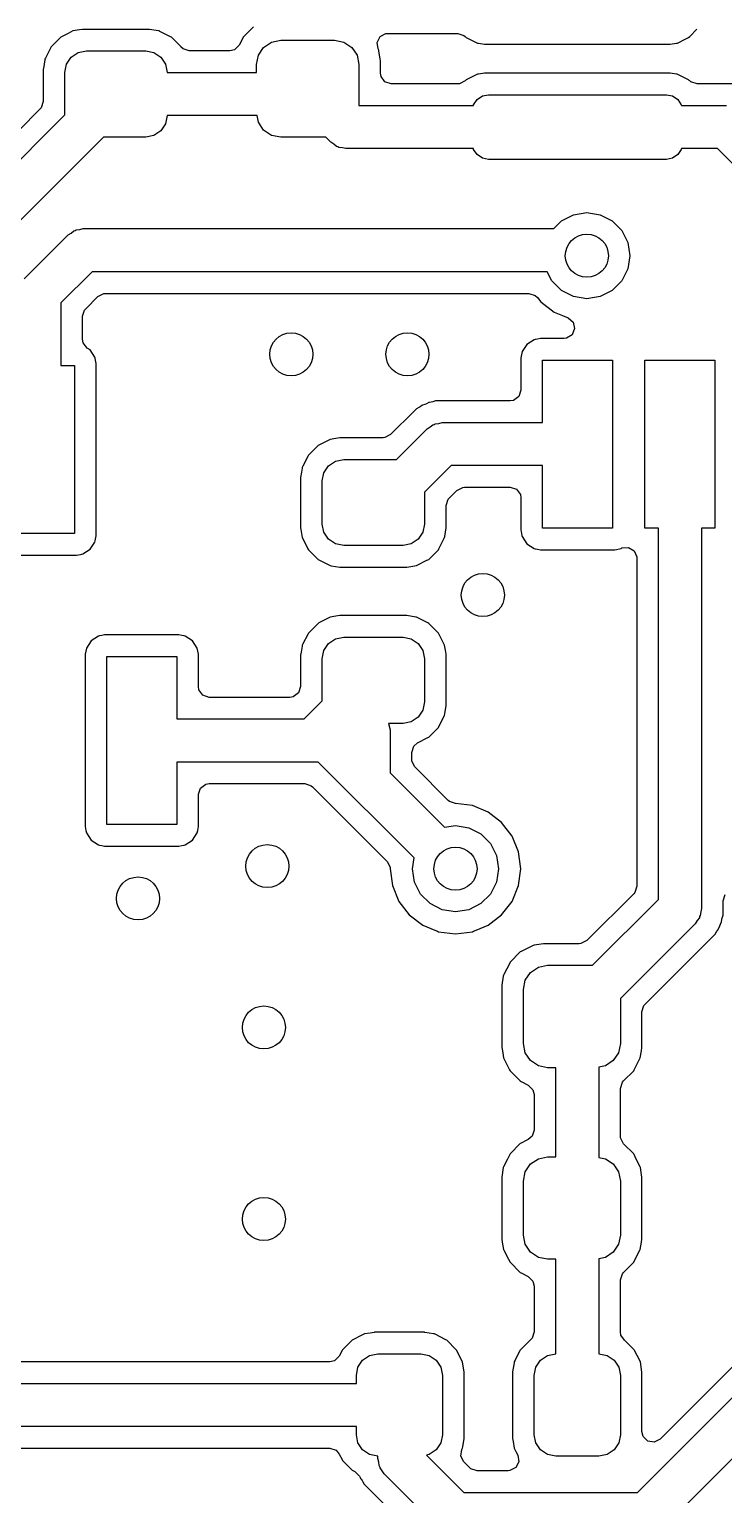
# Model space of a CAD drawing. Extents: x 3.91 to 7.47, y -4.88 to -2.92.
# Drawn here: x 4.723 to 4.977, y -4.436 to -3.901 of the extents above; entities that cross this region are included whole.
import ezdxf

# ---------------------------------------------------------------- set-up
doc = ezdxf.new("R2010")
doc.units = 0
doc.header["$MEASUREMENT"] = 0
doc.layers.add('BLACK', color=7, linetype='CONTINUOUS')

msp = doc.modelspace()

# ---------------------------------------------------------------- linework, layer by layer
at = {"layer": 'BLACK', "linetype": 'CONTINUOUS'}
for p, q in [((4.73712, -3.90233), (4.73474, -3.90355)), ((4.73891, -3.90142), (4.73712, -3.90233)), ((4.74128, -3.90105), (4.73891, -3.90142)), ((4.74246, -3.90086), (4.74128, -3.90105)), ((4.74261, -3.90084), (4.74246, -3.90086)), ((4.74246, -3.90086), (4.74246, -3.90086)), ((4.75468, -3.90084), (4.74261, -3.90084)), ((4.76674, -3.90084), (4.75468, -3.90084)), ((4.76689, -3.90086), (4.76674, -3.90084)), ((4.77013, -3.90137), (4.76689, -3.90086)), ((4.76689, -3.90086), (4.76689, -3.90086)), ((4.77043, -3.90142), (4.77013, -3.90137)), ((4.77013, -3.90137), (4.77013, -3.90137)), ((4.77071, -3.90156), (4.77043, -3.90142)), ((4.77461, -3.90355), (4.77071, -3.90156)), ((4.77071, -3.90156), (4.77071, -3.90156)), ((4.80486, -3.89996), (4.80111, -3.90371)), ((4.85112, -3.90343), (4.85326, -3.90233)), ((4.85326, -3.90233), (4.85387, -3.90228)), ((4.85387, -3.90228), (4.87949, -3.90228)), ((4.87949, -3.90228), (4.88178, -3.90303)), ((4.88178, -3.90303), (4.88224, -3.90342)), ((4.96423, -3.90342), (4.96688, -3.90077)), ((4.73079, -3.90749), (4.72886, -3.9113)), ((4.73093, -3.90722), (4.73079, -3.90749)), ((4.73079, -3.90749), (4.73079, -3.90749)), ((4.73446, -3.90369), (4.73093, -3.90722)), ((4.73474, -3.90355), (4.73446, -3.90369)), ((4.73474, -3.90355), (4.73474, -3.90355)), ((4.74083, -3.90933), (4.74385, -3.90873)), ((4.74385, -3.90873), (4.7655, -3.90873)), ((4.7655, -3.90873), (4.76851, -3.90933)), ((4.77489, -3.90369), (4.77461, -3.90355)), ((4.77461, -3.90355), (4.77461, -3.90355)), ((4.77842, -3.90722), (4.77489, -3.90369)), ((4.77845, -3.90728), (4.77842, -3.90722)), ((4.77914, -3.90797), (4.77845, -3.90728)), ((4.78143, -3.90871), (4.77914, -3.90797)), ((4.79618, -3.90871), (4.78143, -3.90871)), ((4.79795, -3.90828), (4.79618, -3.90871)), ((4.79965, -3.90658), (4.79795, -3.90828)), ((4.80097, -3.90399), (4.79965, -3.90658)), ((4.80111, -3.90371), (4.80097, -3.90399)), ((4.80097, -3.90399), (4.80097, -3.90399)), ((4.80665, -3.91029), (4.80857, -3.90742)), ((4.80857, -3.90742), (4.81144, -3.9055)), ((4.81144, -3.9055), (4.81483, -3.90482)), ((4.81483, -3.90482), (4.83452, -3.90482)), ((4.83452, -3.90482), (4.83791, -3.9055)), ((4.83791, -3.9055), (4.84078, -3.90742)), ((4.84078, -3.90742), (4.8427, -3.91029)), ((4.85002, -3.90557), (4.85112, -3.90343)), ((4.8504, -3.90795), (4.85002, -3.90557)), ((4.85051, -3.90817), (4.8504, -3.90795)), ((4.85065, -3.90844), (4.85051, -3.90817)), ((4.85051, -3.90817), (4.85051, -3.90817)), ((4.8507, -3.90874), (4.85065, -3.90844)), ((4.85114, -3.91155), (4.8507, -3.90874)), ((4.8507, -3.90874), (4.8507, -3.90874)), ((4.88224, -3.90342), (4.88263, -3.90381)), ((4.88263, -3.90381), (4.88676, -3.90583)), ((4.88676, -3.90583), (4.88706, -3.90587)), ((4.88706, -3.90587), (4.88706, -3.90587)), ((4.88706, -3.90587), (4.88931, -3.9062)), ((4.88931, -3.9062), (4.88931, -3.9062)), ((4.88931, -3.9062), (4.88945, -3.90622)), ((4.88945, -3.90622), (4.95702, -3.90622)), ((4.95702, -3.90622), (4.95716, -3.9062)), ((4.95716, -3.9062), (4.95943, -3.90587)), ((4.95716, -3.9062), (4.95716, -3.9062)), ((4.95943, -3.90587), (4.95973, -3.90582)), ((4.95943, -3.90587), (4.95943, -3.90587)), ((4.95973, -3.90582), (4.96024, -3.90557)), ((4.96024, -3.90557), (4.96236, -3.90453)), ((4.96236, -3.90453), (4.96386, -3.9038)), ((4.96386, -3.9038), (4.96423, -3.90342)), ((4.72862, -3.91197), (4.72811, -3.91515)), ((4.72867, -3.91167), (4.72862, -3.91197)), ((4.72862, -3.91197), (4.72862, -3.91197)), ((4.72886, -3.9113), (4.72867, -3.91167)), ((4.73597, -3.9166), (4.73657, -3.91359)), ((4.73657, -3.91359), (4.73828, -3.91104)), ((4.73828, -3.91104), (4.74083, -3.90933)), ((4.76851, -3.90933), (4.77107, -3.91104)), ((4.77107, -3.91104), (4.77278, -3.91359)), ((4.77278, -3.91359), (4.77338, -3.9166)), ((4.80597, -3.91368), (4.80665, -3.91029)), ((4.80597, -3.9166), (4.80597, -3.91368)), ((4.8427, -3.91029), (4.84338, -3.91368)), ((4.84338, -3.91368), (4.84338, -3.92864)), ((4.85127, -3.91236), (4.85114, -3.91155)), ((4.85127, -3.91685), (4.85127, -3.91236)), ((4.72811, -3.91515), (4.72808, -3.91536)), ((4.72808, -3.91536), (4.72808, -3.922)), ((4.73597, -3.93204), (4.73597, -3.9166)), ((4.77338, -3.9166), (4.80597, -3.9166)), ((4.85146, -3.91806), (4.85127, -3.91685)), ((4.85288, -3.92), (4.85146, -3.91806)), ((4.88261, -3.91924), (4.88238, -3.91946)), ((4.88528, -3.91793), (4.88261, -3.91924)), ((4.88646, -3.91734), (4.88528, -3.91793)), ((4.88673, -3.91721), (4.88646, -3.91734)), ((4.88646, -3.91734), (4.88646, -3.91734)), ((4.88703, -3.91717), (4.88673, -3.91721)), ((4.8893, -3.91683), (4.88703, -3.91717)), ((4.88703, -3.91717), (4.88703, -3.91717)), ((4.88945, -3.91681), (4.8893, -3.91683)), ((4.8893, -3.91683), (4.8893, -3.91683)), ((4.95702, -3.91681), (4.88945, -3.91681)), ((4.95716, -3.91683), (4.95702, -3.91681)), ((4.95941, -3.91716), (4.95716, -3.91683)), ((4.95716, -3.91683), (4.95716, -3.91683)), ((4.95971, -3.9172), (4.95941, -3.91716)), ((4.95941, -3.91716), (4.95941, -3.91716)), ((4.96384, -3.91922), (4.95971, -3.9172)), ((4.96407, -3.91945), (4.96384, -3.91922)), ((4.96423, -3.91961), (4.96407, -3.91945)), ((4.72808, -3.922), (4.72808, -3.92716)), ((4.85517, -3.92075), (4.85288, -3.92)), ((4.87948, -3.92075), (4.85517, -3.92075)), ((4.8801, -3.9207), (4.87948, -3.92075)), ((4.88224, -3.91961), (4.8801, -3.9207)), ((4.88238, -3.91946), (4.88224, -3.91961)), ((4.88238, -3.91946), (4.88238, -3.91946)), ((4.88849, -3.92516), (4.89075, -3.92471)), ((4.89075, -3.92471), (4.95571, -3.92471)), ((4.95571, -3.92471), (4.95797, -3.92516)), ((4.96469, -3.92), (4.96423, -3.91961)), ((4.96698, -3.92075), (4.96469, -3.92)), ((4.98017, -3.92075), (4.96698, -3.92075)), ((4.72694, -3.92991), (4.67725, -3.97961)), ((4.72734, -3.92945), (4.72694, -3.92991)), ((4.72808, -3.92716), (4.72734, -3.92945)), ((4.84338, -3.92864), (4.88524, -3.92864)), ((4.88524, -3.92864), (4.8853, -3.92835)), ((4.8853, -3.92835), (4.88658, -3.92644)), ((4.88658, -3.92644), (4.88849, -3.92516)), ((4.95797, -3.92516), (4.95989, -3.92644)), ((4.95989, -3.92644), (4.96117, -3.92835)), ((4.96117, -3.92835), (4.96123, -3.92864)), ((4.96123, -3.92864), (4.97769, -3.92864)), ((4.68371, -3.98431), (4.73597, -3.93204)), ((4.77278, -3.93536), (4.77107, -3.93792)), ((4.77338, -3.93235), (4.77278, -3.93536)), ((4.80616, -3.93235), (4.77338, -3.93235)), ((4.80665, -3.93479), (4.80616, -3.93235)), ((4.80857, -3.93766), (4.80665, -3.93479)), ((4.75006, -3.94023), (4.69715, -3.99314)), ((4.7655, -3.94023), (4.75006, -3.94023)), ((4.76851, -3.93963), (4.7655, -3.94023)), ((4.77107, -3.93792), (4.76851, -3.93963)), ((4.81144, -3.93958), (4.80857, -3.93766)), ((4.81483, -3.94026), (4.81144, -3.93958)), ((4.83126, -3.94026), (4.81483, -3.94026)), ((4.83308, -3.94208), (4.83126, -3.94026)), ((4.8342, -3.94278), (4.83308, -3.94208)), ((4.83522, -3.94361), (4.8342, -3.94278)), ((4.83567, -3.94371), (4.83522, -3.94361)), ((4.83605, -3.94395), (4.83567, -3.94371)), ((4.83736, -3.9441), (4.83605, -3.94395)), ((4.83864, -3.94439), (4.83736, -3.9441)), ((4.88524, -3.94439), (4.83864, -3.94439)), ((4.8853, -3.94468), (4.88524, -3.94439)), ((4.88658, -3.9466), (4.8853, -3.94468)), ((4.96117, -3.94468), (4.95989, -3.9466)), ((4.96123, -3.94439), (4.96117, -3.94468)), ((4.97441, -3.94439), (4.96123, -3.94439)), ((4.9902, -3.96018), (4.97441, -3.94439)), ((4.88849, -3.94788), (4.88658, -3.9466)), ((4.89075, -3.94833), (4.88849, -3.94788)), ((4.95571, -3.94833), (4.89075, -3.94833)), ((4.95797, -3.94788), (4.95571, -3.94833)), ((4.95989, -3.9466), (4.95797, -3.94788)), ((4.91455, -3.97364), (4.91742, -3.97078)), ((4.91742, -3.97078), (4.92181, -3.96854)), ((4.92181, -3.96854), (4.92667, -3.96777)), ((4.92667, -3.96777), (4.93154, -3.96854)), ((4.93154, -3.96854), (4.93593, -3.97078)), ((4.93593, -3.97078), (4.93942, -3.97426)), ((4.72111, -3.99195), (4.73712, -3.97594)), ((4.73712, -3.97594), (4.73823, -3.97524)), ((4.73823, -3.97524), (4.73926, -3.97442)), ((4.73926, -3.97442), (4.7397, -3.97432)), ((4.7397, -3.97432), (4.74009, -3.97408)), ((4.74009, -3.97408), (4.74139, -3.97394)), ((4.74139, -3.97394), (4.74267, -3.97364)), ((4.74267, -3.97364), (4.91455, -3.97364)), ((4.93942, -3.97426), (4.94165, -3.97865)), ((4.94165, -3.97865), (4.94242, -3.98352)), ((4.94242, -3.98352), (4.94165, -3.98838)), ((4.94165, -3.98838), (4.93942, -3.99277)), ((4.74594, -3.98939), (4.73455, -4.00078)), ((4.91221, -3.98939), (4.74594, -3.98939)), ((4.91393, -3.99277), (4.91221, -3.98939)), ((4.91742, -3.99626), (4.91393, -3.99277)), ((4.93942, -3.99277), (4.93593, -3.99626)), ((4.74358, -4.00291), (4.74806, -3.99843)), ((4.74806, -3.99843), (4.75021, -3.99733)), ((4.75021, -3.99733), (4.75082, -3.99728)), ((4.75082, -3.99728), (4.90552, -3.99728)), ((4.90552, -3.99728), (4.90781, -3.99803)), ((4.90781, -3.99803), (4.90861, -3.99881)), ((4.90861, -3.99881), (4.90981, -4.00038)), ((4.92181, -3.99849), (4.91742, -3.99626)), ((4.92667, -3.99926), (4.92181, -3.99849)), ((4.93154, -3.99849), (4.92667, -3.99926)), ((4.93593, -3.99626), (4.93154, -3.99849)), ((4.73455, -4.00078), (4.73455, -4.02366)), ((4.74244, -4.00566), (4.74319, -4.00337)), ((4.74319, -4.00337), (4.74358, -4.00291)), ((4.90981, -4.00038), (4.91475, -4.00417)), ((4.91475, -4.00417), (4.91778, -4.00542)), ((4.74244, -4.01407), (4.74244, -4.00566)), ((4.91778, -4.00542), (4.91982, -4.00627)), ((4.91982, -4.00627), (4.92165, -4.00783)), ((4.92221, -4.01017), (4.92129, -4.0124)), ((4.92165, -4.00783), (4.92221, -4.01017)), ((4.74268, -4.01542), (4.74244, -4.01407)), ((4.74417, -4.01731), (4.74268, -4.01542)), ((4.9074, -4.01422), (4.90479, -4.01597)), ((4.90777, -4.01415), (4.9074, -4.01422)), ((4.90867, -4.01397), (4.90777, -4.01415)), ((4.90777, -4.01415), (4.90777, -4.01415)), ((4.9097, -4.01376), (4.90867, -4.01397)), ((4.91833, -4.01376), (4.9097, -4.01376)), ((4.91924, -4.01366), (4.91833, -4.01376)), ((4.92129, -4.0124), (4.91924, -4.01366)), ((4.74516, -4.01797), (4.74417, -4.01731)), ((4.74691, -4.02058), (4.74516, -4.01797)), ((4.74698, -4.02096), (4.74691, -4.02058)), ((4.747, -4.02107), (4.74698, -4.02096)), ((4.74698, -4.02096), (4.74698, -4.02096)), ((4.74736, -4.02288), (4.747, -4.02107)), ((4.90304, -4.01858), (4.90258, -4.02088)), ((4.90258, -4.02088), (4.90258, -4.0327)), ((4.90479, -4.01597), (4.90304, -4.01858)), ((4.73455, -4.02366), (4.73947, -4.02366)), ((4.73947, -4.02366), (4.73947, -4.08508)), ((4.74736, -4.08585), (4.74736, -4.02288)), ((4.91048, -4.04449), (4.91048, -4.02166)), ((4.91048, -4.02166), (4.93607, -4.02166)), ((4.93607, -4.02166), (4.93607, -4.08308)), ((4.94788, -4.08308), (4.94788, -4.02166)), ((4.94788, -4.02166), (4.97347, -4.02166)), ((4.97347, -4.02166), (4.97347, -4.08308)), ((4.86889, -4.03718), (4.86805, -4.03762)), ((4.86919, -4.03714), (4.86889, -4.03718)), ((4.86983, -4.03704), (4.86919, -4.03714)), ((4.86919, -4.03714), (4.86919, -4.03714)), ((4.87042, -4.03689), (4.86983, -4.03704)), ((4.87133, -4.0366), (4.87042, -4.03689)), ((4.89869, -4.0366), (4.87133, -4.0366)), ((4.89989, -4.03641), (4.89869, -4.0366)), ((4.90184, -4.03499), (4.89989, -4.03641)), ((4.90258, -4.0327), (4.90184, -4.03499)), ((4.86355, -4.04034), (4.85498, -4.04891)), ((4.86444, -4.03945), (4.86355, -4.04034)), ((4.86355, -4.04034), (4.86355, -4.04034)), ((4.86529, -4.03902), (4.86444, -4.03945)), ((4.86581, -4.0387), (4.86529, -4.03902)), ((4.86633, -4.03832), (4.86581, -4.0387)), ((4.86658, -4.03814), (4.86633, -4.03832)), ((4.86748, -4.03785), (4.86658, -4.03814)), ((4.86805, -4.03762), (4.86748, -4.03785)), ((4.85711, -4.05795), (4.86827, -4.04679)), ((4.86827, -4.04679), (4.86938, -4.04609)), ((4.86938, -4.04609), (4.87041, -4.04527)), ((4.87041, -4.04527), (4.87085, -4.04517)), ((4.87085, -4.04517), (4.87123, -4.04493)), ((4.87123, -4.04493), (4.87254, -4.04479)), ((4.87254, -4.04479), (4.87382, -4.04449)), ((4.87382, -4.04449), (4.91048, -4.04449)), ((4.82846, -4.05291), (4.82493, -4.05644)), ((4.82874, -4.05277), (4.82846, -4.05291)), ((4.83074, -4.05175), (4.82874, -4.05277)), ((4.82874, -4.05277), (4.82874, -4.05277)), ((4.83291, -4.05064), (4.83074, -4.05175)), ((4.835, -4.05031), (4.83291, -4.05064)), ((4.83646, -4.05008), (4.835, -4.05031)), ((4.83661, -4.05006), (4.83646, -4.05008)), ((4.83646, -4.05008), (4.83646, -4.05008)), ((4.8381, -4.05006), (4.83661, -4.05006)), ((4.85222, -4.05006), (4.8381, -4.05006)), ((4.85283, -4.05001), (4.85222, -4.05006)), ((4.85498, -4.04891), (4.85283, -4.05001)), ((4.82479, -4.05671), (4.82287, -4.06049)), ((4.82493, -4.05644), (4.82479, -4.05671)), ((4.82479, -4.05671), (4.82479, -4.05671)), ((4.83228, -4.06026), (4.83483, -4.05855)), ((4.83483, -4.05855), (4.83785, -4.05795)), ((4.83785, -4.05795), (4.85711, -4.05795)), ((4.8224, -4.06259), (4.82208, -4.06458)), ((4.82262, -4.06119), (4.8224, -4.06259)), ((4.82267, -4.06089), (4.82262, -4.06119)), ((4.82262, -4.06119), (4.82262, -4.06119)), ((4.82287, -4.06049), (4.82267, -4.06089)), ((4.82997, -4.06582), (4.83057, -4.06281)), ((4.83057, -4.06281), (4.83228, -4.06026)), ((4.87709, -4.06024), (4.86738, -4.06995)), ((4.91048, -4.06024), (4.87709, -4.06024)), ((4.91048, -4.08308), (4.91048, -4.06024)), ((4.82208, -4.06458), (4.82208, -4.08281)), ((4.82997, -4.08157), (4.82997, -4.06582)), ((4.87641, -4.07208), (4.87921, -4.06928)), ((4.87921, -4.06928), (4.88136, -4.06818)), ((4.88136, -4.06818), (4.88197, -4.06813)), ((4.88197, -4.06813), (4.89869, -4.06813)), ((4.89869, -4.06813), (4.90098, -4.06888)), ((4.90098, -4.06888), (4.90239, -4.07083)), ((4.86738, -4.06995), (4.86738, -4.08157)), ((4.87527, -4.07484), (4.87601, -4.07254)), ((4.87601, -4.07254), (4.87641, -4.07208)), ((4.90239, -4.07083), (4.90258, -4.07203)), ((4.90258, -4.07203), (4.90258, -4.08385)), ((4.87527, -4.08281), (4.87527, -4.07484)), ((4.73947, -4.08508), (4.71388, -4.08508)), ((4.82208, -4.08281), (4.8221, -4.08296)), ((4.8221, -4.08296), (4.8221, -4.08296)), ((4.8221, -4.08296), (4.8222, -4.08355)), ((4.8222, -4.08355), (4.82267, -4.08651)), ((4.83057, -4.08459), (4.82997, -4.08157)), ((4.83228, -4.08714), (4.83057, -4.08459)), ((4.86678, -4.08459), (4.86507, -4.08714)), ((4.86738, -4.08157), (4.86678, -4.08459)), ((4.87474, -4.08616), (4.87525, -4.08296)), ((4.87525, -4.08296), (4.87527, -4.08281)), ((4.87525, -4.08296), (4.87525, -4.08296)), ((4.90258, -4.08385), (4.90268, -4.08432)), ((4.90268, -4.08432), (4.90296, -4.08574)), ((4.93607, -4.08308), (4.91048, -4.08308)), ((4.9528, -4.08308), (4.94788, -4.08308)), ((4.9528, -4.21877), (4.9528, -4.08308)), ((4.97347, -4.08308), (4.96855, -4.08308)), ((4.96855, -4.08308), (4.96855, -4.22204)), ((4.74255, -4.09251), (4.74516, -4.09077)), ((4.74516, -4.09077), (4.74691, -4.08816)), ((4.74691, -4.08816), (4.747, -4.08769)), ((4.747, -4.08769), (4.74724, -4.08649)), ((4.74724, -4.08649), (4.74736, -4.08585)), ((4.82267, -4.08651), (4.82337, -4.08789)), ((4.82337, -4.08789), (4.82478, -4.09066)), ((4.82478, -4.09066), (4.82493, -4.09096)), ((4.83483, -4.08885), (4.83228, -4.08714)), ((4.83785, -4.08945), (4.83483, -4.08885)), ((4.8595, -4.08945), (4.83785, -4.08945)), ((4.86251, -4.08885), (4.8595, -4.08945)), ((4.86507, -4.08714), (4.86251, -4.08885)), ((4.87242, -4.09096), (4.87257, -4.09066)), ((4.87257, -4.09066), (4.87455, -4.08678)), ((4.87455, -4.08678), (4.87468, -4.08651)), ((4.87455, -4.08678), (4.87455, -4.08678)), ((4.87468, -4.08651), (4.87474, -4.08616)), ((4.90296, -4.08574), (4.90304, -4.08616)), ((4.90304, -4.08616), (4.90479, -4.08877)), ((4.90479, -4.08877), (4.9074, -4.09051)), ((4.9074, -4.09051), (4.90777, -4.09059)), ((4.90777, -4.09059), (4.90777, -4.09059)), ((4.90777, -4.09059), (4.90867, -4.09076)), ((4.90867, -4.09076), (4.9097, -4.09097)), ((4.93685, -4.09097), (4.93915, -4.09051)), ((4.93915, -4.09051), (4.93947, -4.0903)), ((4.93947, -4.0903), (4.93952, -4.09028)), ((4.93952, -4.09028), (4.94192, -4.09009)), ((4.94192, -4.09009), (4.94397, -4.09135)), ((4.7131, -4.09297), (4.74025, -4.09297)), ((4.74025, -4.09297), (4.74164, -4.09269)), ((4.74164, -4.09269), (4.74217, -4.09259)), ((4.74217, -4.09259), (4.74255, -4.09251)), ((4.74217, -4.09259), (4.74217, -4.09259)), ((4.82493, -4.09096), (4.82846, -4.09449)), ((4.82846, -4.09449), (4.82874, -4.09463)), ((4.82874, -4.09463), (4.82874, -4.09463)), ((4.82874, -4.09463), (4.83195, -4.09626)), ((4.86443, -4.09675), (4.86824, -4.09481)), ((4.86824, -4.09481), (4.86861, -4.09463)), ((4.86861, -4.09463), (4.86889, -4.09449)), ((4.86861, -4.09463), (4.86861, -4.09463)), ((4.86889, -4.09449), (4.87242, -4.09096)), ((4.9097, -4.09097), (4.93685, -4.09097)), ((4.94397, -4.09135), (4.9449, -4.09357)), ((4.9449, -4.09357), (4.94491, -4.09388)), ((4.94491, -4.09388), (4.94491, -4.21388)), ((4.83195, -4.09626), (4.83291, -4.09675)), ((4.83291, -4.09675), (4.83322, -4.0968)), ((4.83322, -4.0968), (4.83322, -4.0968)), ((4.83322, -4.0968), (4.83646, -4.09732)), ((4.83646, -4.09732), (4.83646, -4.09732)), ((4.83646, -4.09732), (4.83661, -4.09734)), ((4.83661, -4.09734), (4.84867, -4.09734)), ((4.84867, -4.09734), (4.86074, -4.09734)), ((4.86074, -4.09734), (4.86089, -4.09732)), ((4.86089, -4.09732), (4.86234, -4.09709)), ((4.86089, -4.09732), (4.86089, -4.09732)), ((4.86234, -4.09709), (4.86443, -4.09675)), ((4.83211, -4.11601), (4.82874, -4.11773)), ((4.83291, -4.1156), (4.83211, -4.11601)), ((4.835, -4.11527), (4.83291, -4.1156)), ((4.83646, -4.11504), (4.835, -4.11527)), ((4.83661, -4.11502), (4.83646, -4.11504)), ((4.83646, -4.11504), (4.83646, -4.11504)), ((4.84868, -4.11502), (4.83661, -4.11502)), ((4.86074, -4.11502), (4.84868, -4.11502)), ((4.86089, -4.11504), (4.86074, -4.11502)), ((4.86413, -4.11555), (4.86089, -4.11504)), ((4.86089, -4.11504), (4.86089, -4.11504)), ((4.86443, -4.1156), (4.86413, -4.11555)), ((4.86413, -4.11555), (4.86413, -4.11555)), ((4.86471, -4.11574), (4.86443, -4.1156)), ((4.86861, -4.11773), (4.86471, -4.11574)), ((4.86471, -4.11574), (4.86471, -4.11574)), ((4.7482, -4.12252), (4.74559, -4.12427)), ((4.74858, -4.12245), (4.7482, -4.12252)), ((4.74948, -4.12227), (4.74858, -4.12245)), ((4.74858, -4.12245), (4.74858, -4.12245)), ((4.7505, -4.12206), (4.74948, -4.12227)), ((4.77765, -4.12206), (4.7505, -4.12206)), ((4.77867, -4.12227), (4.77765, -4.12206)), ((4.77958, -4.12245), (4.77867, -4.12227)), ((4.77995, -4.12252), (4.77958, -4.12245)), ((4.77958, -4.12245), (4.77958, -4.12245)), ((4.78256, -4.12427), (4.77995, -4.12252)), ((4.82479, -4.12167), (4.8228, -4.12558)), ((4.82493, -4.1214), (4.82479, -4.12167)), ((4.82479, -4.12167), (4.82479, -4.12167)), ((4.82846, -4.11787), (4.82493, -4.1214)), ((4.82874, -4.11773), (4.82846, -4.11787)), ((4.82874, -4.11773), (4.82874, -4.11773)), ((4.83483, -4.12351), (4.83785, -4.12291)), ((4.83785, -4.12291), (4.8595, -4.12291)), ((4.8595, -4.12291), (4.86251, -4.12351)), ((4.86889, -4.11787), (4.86861, -4.11773)), ((4.86861, -4.11773), (4.86861, -4.11773)), ((4.87242, -4.1214), (4.86889, -4.11787)), ((4.87256, -4.12167), (4.87242, -4.1214)), ((4.87318, -4.1229), (4.87256, -4.12167)), ((4.87256, -4.12167), (4.87256, -4.12167)), ((4.87468, -4.12585), (4.87318, -4.1229)), ((4.74385, -4.12688), (4.74339, -4.12918)), ((4.74559, -4.12427), (4.74385, -4.12688)), ((4.78431, -4.12688), (4.78256, -4.12427)), ((4.78477, -4.12918), (4.78431, -4.12688)), ((4.82262, -4.12615), (4.82226, -4.12842)), ((4.82267, -4.12585), (4.82262, -4.12615)), ((4.82262, -4.12615), (4.82262, -4.12615)), ((4.8228, -4.12558), (4.82267, -4.12585)), ((4.82997, -4.13078), (4.83057, -4.12777)), ((4.83057, -4.12777), (4.83228, -4.12522)), ((4.83228, -4.12522), (4.83483, -4.12351)), ((4.86251, -4.12351), (4.86507, -4.12522)), ((4.86507, -4.12522), (4.86678, -4.12777)), ((4.86678, -4.12777), (4.86738, -4.13078)), ((4.87497, -4.12768), (4.87468, -4.12585)), ((4.87521, -4.12918), (4.87497, -4.12768)), ((4.74339, -4.12918), (4.74339, -4.19215)), ((4.75128, -4.19138), (4.75128, -4.12996)), ((4.75128, -4.12996), (4.77687, -4.12996)), ((4.77687, -4.12996), (4.77687, -4.15279)), ((4.78477, -4.141), (4.78477, -4.12918)), ((4.82226, -4.12842), (4.82208, -4.12954)), ((4.82208, -4.12954), (4.82208, -4.13624)), ((4.82997, -4.14622), (4.82997, -4.13078)), ((4.86738, -4.13078), (4.86738, -4.14653)), ((4.87527, -4.12954), (4.87521, -4.12918)), ((4.87527, -4.14777), (4.87527, -4.12954)), ((4.82208, -4.13624), (4.82208, -4.141)), ((4.78496, -4.14221), (4.78477, -4.141)), ((4.78637, -4.14415), (4.78496, -4.14221)), ((4.78866, -4.1449), (4.78637, -4.14415)), ((4.82134, -4.14329), (4.81939, -4.14471)), ((4.82208, -4.141), (4.82134, -4.14329)), ((4.81818, -4.1449), (4.78866, -4.1449)), ((4.81939, -4.14471), (4.81818, -4.1449)), ((4.82341, -4.15279), (4.82997, -4.14622)), ((4.86678, -4.14955), (4.86507, -4.1521)), ((4.86738, -4.14653), (4.86678, -4.14955)), ((4.87477, -4.15092), (4.87525, -4.14792)), ((4.87525, -4.14792), (4.87527, -4.14777)), ((4.87525, -4.14792), (4.87525, -4.14792)), ((4.77687, -4.15279), (4.82341, -4.15279)), ((4.8595, -4.15441), (4.85423, -4.15441)), ((4.85423, -4.15441), (4.85478, -4.15681)), ((4.86251, -4.15381), (4.8595, -4.15441)), ((4.86507, -4.1521), (4.86251, -4.15381)), ((4.87258, -4.15561), (4.87455, -4.15174)), ((4.87455, -4.15174), (4.87468, -4.15147)), ((4.87455, -4.15174), (4.87455, -4.15174)), ((4.87468, -4.15147), (4.87477, -4.15092)), ((4.85478, -4.15681), (4.85478, -4.17248)), ((4.8648, -4.16153), (4.86861, -4.15959)), ((4.86861, -4.15959), (4.86889, -4.15945)), ((4.86861, -4.15959), (4.86861, -4.15959)), ((4.86889, -4.15945), (4.87242, -4.15592)), ((4.87242, -4.15592), (4.87258, -4.15561)), ((4.86267, -4.165), (4.86341, -4.16271)), ((4.86267, -4.1676), (4.86267, -4.165)), ((4.86341, -4.16271), (4.8648, -4.16153)), ((4.77687, -4.16854), (4.77687, -4.19138)), ((4.82856, -4.16854), (4.77687, -4.16854)), ((4.86356, -4.20353), (4.82856, -4.16854)), ((4.86272, -4.16821), (4.86267, -4.1676)), ((4.86381, -4.17035), (4.86272, -4.16821)), ((4.87602, -4.18256), (4.86381, -4.17035)), ((4.78746, -4.17662), (4.78866, -4.17643)), ((4.78866, -4.17643), (4.82368, -4.17643)), ((4.82368, -4.17643), (4.82597, -4.17718)), ((4.85478, -4.17248), (4.87469, -4.1924)), ((4.78477, -4.18033), (4.78551, -4.17804)), ((4.78477, -4.19215), (4.78477, -4.18033)), ((4.78551, -4.17804), (4.78746, -4.17662)), ((4.82597, -4.17718), (4.82643, -4.17758)), ((4.82643, -4.17758), (4.85372, -4.20486)), ((4.87648, -4.18296), (4.87602, -4.18256)), ((4.87867, -4.18367), (4.87648, -4.18296)), ((4.88485, -4.18448), (4.87867, -4.18367)), ((4.87867, -4.18367), (4.87867, -4.18367)), ((4.8906, -4.18687), (4.88485, -4.18448)), ((4.89554, -4.19066), (4.8906, -4.18687)), ((4.74339, -4.19215), (4.74351, -4.19277)), ((4.77687, -4.19138), (4.75128, -4.19138)), ((4.78464, -4.19277), (4.78477, -4.19215)), ((4.87469, -4.1924), (4.87867, -4.19177)), ((4.87867, -4.19177), (4.88354, -4.19254)), ((4.89933, -4.19559), (4.89554, -4.19066)), ((4.74351, -4.19277), (4.74367, -4.19355)), ((4.74367, -4.19355), (4.74385, -4.19446)), ((4.74385, -4.19446), (4.74559, -4.19707)), ((4.74559, -4.19707), (4.7482, -4.19881)), ((4.77995, -4.19881), (4.78256, -4.19707)), ((4.78256, -4.19707), (4.78431, -4.19446)), ((4.78431, -4.19446), (4.78449, -4.19355)), ((4.78449, -4.19355), (4.78464, -4.19277)), ((4.88354, -4.19254), (4.88793, -4.19478)), ((4.88793, -4.19478), (4.89142, -4.19826)), ((4.90171, -4.20135), (4.89933, -4.19559)), ((4.7482, -4.19881), (4.74858, -4.19889)), ((4.74858, -4.19889), (4.74858, -4.19889)), ((4.74858, -4.19889), (4.74947, -4.19906)), ((4.74947, -4.19906), (4.7505, -4.19927)), ((4.7505, -4.19927), (4.77765, -4.19927)), ((4.77765, -4.19927), (4.77868, -4.19906)), ((4.77868, -4.19906), (4.77958, -4.19889)), ((4.77958, -4.19889), (4.77995, -4.19881)), ((4.77958, -4.19889), (4.77958, -4.19889)), ((4.89142, -4.19826), (4.89365, -4.20265)), ((4.89365, -4.20265), (4.89442, -4.20752)), ((4.90252, -4.20752), (4.90171, -4.20135)), ((4.85372, -4.20486), (4.85481, -4.20701)), ((4.85481, -4.20701), (4.85485, -4.2074)), ((4.85485, -4.2074), (4.85483, -4.20752)), ((4.85483, -4.20752), (4.85564, -4.21369)), ((4.86293, -4.20752), (4.86356, -4.20353)), ((4.8637, -4.21238), (4.86293, -4.20752)), ((4.89442, -4.20752), (4.89365, -4.21238)), ((4.90171, -4.21369), (4.90252, -4.20752)), ((4.85564, -4.21369), (4.85802, -4.21944)), ((4.86593, -4.21677), (4.8637, -4.21238)), ((4.89365, -4.21238), (4.89142, -4.21677)), ((4.89933, -4.21944), (4.90171, -4.21369)), ((4.94491, -4.21388), (4.94416, -4.21617)), ((4.86942, -4.22026), (4.86593, -4.21677)), ((4.89142, -4.21677), (4.88793, -4.22026)), ((4.94377, -4.21664), (4.92662, -4.23378)), ((4.92875, -4.24282), (4.9528, -4.21877)), ((4.94416, -4.21617), (4.94377, -4.21664)), ((4.97644, -4.21927), (4.97719, -4.21698)), ((4.97644, -4.22327), (4.97644, -4.21927)), ((4.85802, -4.21944), (4.86181, -4.22438)), ((4.86181, -4.22438), (4.86675, -4.22817)), ((4.87381, -4.22249), (4.86942, -4.22026)), ((4.87867, -4.22326), (4.87381, -4.22249)), ((4.88354, -4.22249), (4.87867, -4.22326)), ((4.88793, -4.22026), (4.88354, -4.22249)), ((4.8906, -4.22817), (4.89554, -4.22438)), ((4.89554, -4.22438), (4.89933, -4.21944)), ((4.96811, -4.22463), (4.96787, -4.22501)), ((4.96825, -4.22332), (4.96811, -4.22463)), ((4.96855, -4.22204), (4.96825, -4.22332)), ((4.97635, -4.22482), (4.97644, -4.22453)), ((4.97644, -4.22453), (4.97644, -4.22327)), ((4.97644, -4.22327), (4.97644, -4.22327)), ((4.86675, -4.22817), (4.87109, -4.22997)), ((4.87109, -4.22997), (4.8721, -4.23038)), ((4.88525, -4.23038), (4.88626, -4.22997)), ((4.88626, -4.22997), (4.8906, -4.22817)), ((4.96624, -4.2276), (4.9389, -4.25494)), ((4.96694, -4.22648), (4.96624, -4.2276)), ((4.96776, -4.22546), (4.96694, -4.22648)), ((4.96787, -4.22501), (4.96776, -4.22546)), ((4.97434, -4.23004), (4.9749, -4.22928)), ((4.9749, -4.22928), (4.97519, -4.22837)), ((4.97519, -4.22837), (4.97543, -4.22781)), ((4.97543, -4.22781), (4.97544, -4.22778)), ((4.97544, -4.22778), (4.97586, -4.22696)), ((4.97586, -4.22696), (4.97601, -4.22602)), ((4.97601, -4.22602), (4.97615, -4.22543)), ((4.97615, -4.22543), (4.97635, -4.22482)), ((4.97635, -4.22482), (4.97635, -4.22482)), ((4.8721, -4.23038), (4.8725, -4.23055)), ((4.8725, -4.23055), (4.87867, -4.23136)), ((4.87867, -4.23136), (4.88485, -4.23055)), ((4.88485, -4.23055), (4.88525, -4.23038)), ((4.91086, -4.23495), (4.90739, -4.2355)), ((4.91101, -4.23492), (4.91086, -4.23495)), ((4.91086, -4.23495), (4.91086, -4.23495)), ((4.92387, -4.23492), (4.91101, -4.23492)), ((4.92448, -4.23487), (4.92387, -4.23492)), ((4.92662, -4.23378), (4.92448, -4.23487)), ((4.94794, -4.25706), (4.9727, -4.2323)), ((4.9727, -4.2323), (4.97359, -4.23141)), ((4.97359, -4.23141), (4.97402, -4.23057)), ((4.97402, -4.23057), (4.97434, -4.23004)), ((4.90236, -4.23795), (4.89861, -4.2417)), ((4.90263, -4.23781), (4.90236, -4.23795)), ((4.90681, -4.23568), (4.90263, -4.23781)), ((4.90263, -4.23781), (4.90263, -4.23781)), ((4.90709, -4.23554), (4.90681, -4.23568)), ((4.90681, -4.23568), (4.90681, -4.23568)), ((4.90739, -4.2355), (4.90709, -4.23554)), ((4.90739, -4.2355), (4.90739, -4.2355)), ((4.89847, -4.24198), (4.89634, -4.24616)), ((4.89861, -4.2417), (4.89847, -4.24198)), ((4.89847, -4.24198), (4.89847, -4.24198)), ((4.90414, -4.24828), (4.90606, -4.24541)), ((4.90606, -4.24541), (4.90894, -4.24349)), ((4.90894, -4.24349), (4.91233, -4.24282)), ((4.91233, -4.24282), (4.92875, -4.24282)), ((4.89563, -4.25002), (4.89558, -4.25036)), ((4.89558, -4.25036), (4.89558, -4.27268)), ((4.89615, -4.24674), (4.89563, -4.25002)), ((4.8962, -4.24643), (4.89615, -4.24674)), ((4.89615, -4.24674), (4.89615, -4.24674)), ((4.89634, -4.24616), (4.8962, -4.24643)), ((4.90347, -4.25167), (4.90414, -4.24828)), ((4.90347, -4.27136), (4.90347, -4.25167)), ((4.9389, -4.25494), (4.9389, -4.27136)), ((4.9468, -4.25982), (4.94754, -4.25753)), ((4.9468, -4.27268), (4.9468, -4.25982)), ((4.94754, -4.25753), (4.94794, -4.25706)), ((4.89558, -4.27268), (4.8956, -4.27283)), ((4.8956, -4.27283), (4.8956, -4.27283)), ((4.8956, -4.27283), (4.8958, -4.27409)), ((4.90414, -4.27475), (4.90347, -4.27136)), ((4.9389, -4.27136), (4.93823, -4.27475)), ((4.94657, -4.27409), (4.94677, -4.27283)), ((4.94677, -4.27283), (4.9468, -4.27268)), ((4.94677, -4.27283), (4.94677, -4.27283)), ((4.8958, -4.27409), (4.8962, -4.2766)), ((4.8962, -4.2766), (4.89634, -4.27687)), ((4.89634, -4.27687), (4.89634, -4.27687)), ((4.89634, -4.27687), (4.89846, -4.28105)), ((4.90606, -4.27762), (4.90414, -4.27475)), ((4.90894, -4.27954), (4.90606, -4.27762)), ((4.93631, -4.27762), (4.93343, -4.27954)), ((4.93823, -4.27475), (4.93631, -4.27762)), ((4.94391, -4.28105), (4.94604, -4.27687)), ((4.94604, -4.27687), (4.94618, -4.2766)), ((4.94604, -4.27687), (4.94604, -4.27687)), ((4.94618, -4.2766), (4.94657, -4.27409)), ((4.89846, -4.28105), (4.89861, -4.28133)), ((4.89861, -4.28133), (4.90236, -4.28508)), ((4.91233, -4.28022), (4.90894, -4.27954)), ((4.91528, -4.28022), (4.91233, -4.28022)), ((4.91528, -4.31282), (4.91528, -4.28022)), ((4.93343, -4.27954), (4.93103, -4.28002)), ((4.93103, -4.28002), (4.93103, -4.31301)), ((4.94006, -4.28503), (4.94377, -4.28133)), ((4.94377, -4.28133), (4.94391, -4.28105)), ((4.90236, -4.28508), (4.90263, -4.28522)), ((4.90263, -4.28522), (4.90263, -4.28522)), ((4.90263, -4.28522), (4.90526, -4.28656)), ((4.90526, -4.28656), (4.90696, -4.28826)), ((4.90696, -4.28826), (4.90739, -4.29003)), ((4.93892, -4.28779), (4.93967, -4.2855)), ((4.93892, -4.30525), (4.93892, -4.28779)), ((4.93967, -4.2855), (4.94006, -4.28503)), ((4.90739, -4.29003), (4.90739, -4.303)), ((4.90739, -4.303), (4.90664, -4.30529)), ((4.90236, -4.30795), (4.89861, -4.3117)), ((4.90263, -4.30781), (4.90236, -4.30795)), ((4.90454, -4.30684), (4.90263, -4.30781)), ((4.90263, -4.30781), (4.90263, -4.30781)), ((4.90526, -4.30647), (4.90454, -4.30684)), ((4.90664, -4.30529), (4.90526, -4.30647)), ((4.93897, -4.30586), (4.93892, -4.30525)), ((4.94006, -4.308), (4.93897, -4.30586)), ((4.94377, -4.3117), (4.94006, -4.308)), ((4.89763, -4.31361), (4.8962, -4.31643)), ((4.89847, -4.31198), (4.89763, -4.31361)), ((4.89861, -4.3117), (4.89847, -4.31198)), ((4.89847, -4.31198), (4.89847, -4.31198)), ((4.90414, -4.31828), (4.90606, -4.31541)), ((4.90606, -4.31541), (4.90894, -4.31349)), ((4.90894, -4.31349), (4.91233, -4.31282)), ((4.91233, -4.31282), (4.91528, -4.31282)), ((4.93103, -4.31301), (4.93343, -4.31349)), ((4.93343, -4.31349), (4.93631, -4.31541)), ((4.93631, -4.31541), (4.93823, -4.31828)), ((4.94391, -4.31198), (4.94377, -4.3117)), ((4.94474, -4.31361), (4.94391, -4.31198)), ((4.94391, -4.31198), (4.94391, -4.31198)), ((4.94618, -4.31643), (4.94474, -4.31361)), ((4.8956, -4.3202), (4.89558, -4.32036)), ((4.89558, -4.32036), (4.89558, -4.34268)), ((4.89615, -4.31674), (4.8956, -4.3202)), ((4.8962, -4.31643), (4.89615, -4.31674)), ((4.89615, -4.31674), (4.89615, -4.31674)), ((4.90347, -4.32167), (4.90414, -4.31828)), ((4.93823, -4.31828), (4.9389, -4.32167)), ((4.94622, -4.31674), (4.94618, -4.31643)), ((4.94677, -4.3202), (4.94622, -4.31674)), ((4.94622, -4.31674), (4.94622, -4.31674)), ((4.9468, -4.32036), (4.94677, -4.3202)), ((4.9468, -4.34268), (4.9468, -4.32036)), ((4.90347, -4.34136), (4.90347, -4.32167)), ((4.9389, -4.32167), (4.9389, -4.34136)), ((4.90414, -4.34475), (4.90347, -4.34136)), ((4.9389, -4.34136), (4.93823, -4.34475)), ((4.89558, -4.34268), (4.8956, -4.34283)), ((4.8956, -4.34283), (4.8956, -4.34283)), ((4.8956, -4.34283), (4.89578, -4.34394)), ((4.89578, -4.34394), (4.8962, -4.3466)), ((4.8962, -4.3466), (4.89634, -4.34687)), ((4.89634, -4.34687), (4.89634, -4.34687)), ((4.89634, -4.34687), (4.89802, -4.35019)), ((4.90606, -4.34762), (4.90414, -4.34475)), ((4.90894, -4.34954), (4.90606, -4.34762)), ((4.93631, -4.34762), (4.93343, -4.34954)), ((4.93823, -4.34475), (4.93631, -4.34762)), ((4.94435, -4.35019), (4.94604, -4.34687)), ((4.94604, -4.34687), (4.94618, -4.3466)), ((4.94604, -4.34687), (4.94604, -4.34687)), ((4.94618, -4.3466), (4.9466, -4.34394)), ((4.9466, -4.34394), (4.94677, -4.34283)), ((4.94677, -4.34283), (4.9468, -4.34268)), ((4.94677, -4.34283), (4.94677, -4.34283)), ((4.89802, -4.35019), (4.89861, -4.35133)), ((4.89861, -4.35133), (4.90236, -4.35508)), ((4.91233, -4.35022), (4.90894, -4.34954)), ((4.91528, -4.35022), (4.91233, -4.35022)), ((4.91528, -4.38482), (4.91528, -4.35022)), ((4.93343, -4.34954), (4.93103, -4.35002)), ((4.93103, -4.35002), (4.93103, -4.38482)), ((4.94006, -4.35503), (4.94377, -4.35133)), ((4.94377, -4.35133), (4.94435, -4.35019)), ((4.90236, -4.35508), (4.90263, -4.35522)), ((4.90263, -4.35522), (4.90263, -4.35522)), ((4.90263, -4.35522), (4.90526, -4.35656)), ((4.90526, -4.35656), (4.90696, -4.35826)), ((4.90696, -4.35826), (4.90739, -4.36003)), ((4.93892, -4.35779), (4.93967, -4.3555)), ((4.93892, -4.37677), (4.93892, -4.35779)), ((4.93967, -4.3555), (4.94006, -4.35503)), ((4.90739, -4.36003), (4.90739, -4.37677)), ((4.9964, -4.37298), (4.95345, -4.41593)), ((4.84094, -4.37977), (4.83741, -4.38331)), ((4.84121, -4.37964), (4.84094, -4.37977)), ((4.8444, -4.37801), (4.84121, -4.37964)), ((4.84121, -4.37964), (4.84121, -4.37964)), ((4.84539, -4.37751), (4.8444, -4.37801)), ((4.84748, -4.37718), (4.84539, -4.37751)), ((4.84893, -4.37695), (4.84748, -4.37718)), ((4.84908, -4.37692), (4.84893, -4.37695)), ((4.84893, -4.37695), (4.84893, -4.37695)), ((4.8582, -4.37692), (4.84908, -4.37692)), ((4.86731, -4.37692), (4.8582, -4.37692)), ((4.86746, -4.37695), (4.86731, -4.37692)), ((4.8707, -4.37746), (4.86746, -4.37695)), ((4.86746, -4.37695), (4.86746, -4.37695)), ((4.871, -4.37751), (4.8707, -4.37746)), ((4.8707, -4.37746), (4.8707, -4.37746)), ((4.87127, -4.37765), (4.871, -4.37751)), ((4.87518, -4.37964), (4.87127, -4.37765)), ((4.87127, -4.37765), (4.87127, -4.37765)), ((4.87545, -4.37977), (4.87518, -4.37964)), ((4.87518, -4.37964), (4.87518, -4.37964)), ((4.87898, -4.38331), (4.87545, -4.37977)), ((4.9059, -4.37977), (4.90237, -4.38331)), ((4.90595, -4.37975), (4.9059, -4.37977)), ((4.90664, -4.37906), (4.90595, -4.37975)), ((4.90739, -4.37677), (4.90664, -4.37906)), ((4.93911, -4.37797), (4.93892, -4.37677)), ((4.94042, -4.37977), (4.93911, -4.37797)), ((4.94394, -4.38331), (4.94041, -4.37977)), ((4.94041, -4.37977), (4.94042, -4.37977)), ((4.94516, -4.43539), (5.00112, -4.37943)), ((4.83727, -4.38358), (4.83623, -4.38562)), ((4.83741, -4.38331), (4.83727, -4.38358)), ((4.83727, -4.38358), (4.83727, -4.38358)), ((4.84731, -4.38542), (4.85032, -4.38482)), ((4.85032, -4.38482), (4.86607, -4.38482)), ((4.86607, -4.38482), (4.86908, -4.38542)), ((4.87912, -4.38358), (4.87898, -4.38331)), ((4.88005, -4.3854), (4.87912, -4.38358)), ((4.87912, -4.38358), (4.87912, -4.38358)), ((4.90223, -4.38358), (4.90046, -4.38705)), ((4.90237, -4.38331), (4.90223, -4.38358)), ((4.90223, -4.38358), (4.90223, -4.38358)), ((4.91227, -4.38542), (4.91528, -4.38482)), ((4.93103, -4.38482), (4.93404, -4.38542)), ((4.94408, -4.38358), (4.94394, -4.38331)), ((4.94501, -4.3854), (4.94408, -4.38358)), ((4.94408, -4.38358), (4.94408, -4.38358)), ((4.83275, -4.38775), (4.57482, -4.38775)), ((4.83452, -4.38732), (4.83275, -4.38775)), ((4.83623, -4.38562), (4.83452, -4.38732)), ((4.84245, -4.39269), (4.84305, -4.38968)), ((4.84305, -4.38968), (4.84475, -4.38712)), ((4.84475, -4.38712), (4.84731, -4.38542)), ((4.86908, -4.38542), (4.87164, -4.38712)), ((4.87164, -4.38712), (4.87334, -4.38968)), ((4.87334, -4.38968), (4.87394, -4.39269)), ((4.88125, -4.38776), (4.88005, -4.3854)), ((4.88184, -4.39145), (4.88125, -4.38776)), ((4.90005, -4.38806), (4.89954, -4.3913)), ((4.9001, -4.38776), (4.90005, -4.38806)), ((4.90005, -4.38806), (4.90005, -4.38806)), ((4.90046, -4.38705), (4.9001, -4.38776)), ((4.90741, -4.39269), (4.90801, -4.38968)), ((4.90801, -4.38968), (4.90971, -4.38712)), ((4.90971, -4.38712), (4.91227, -4.38542)), ((4.93404, -4.38542), (4.9366, -4.38712)), ((4.9366, -4.38712), (4.9383, -4.38968)), ((4.9383, -4.38968), (4.9389, -4.39269)), ((4.94621, -4.38776), (4.94501, -4.3854)), ((4.9468, -4.39145), (4.94621, -4.38776)), ((4.56994, -4.39564), (4.84245, -4.39564)), ((4.84245, -4.39564), (4.84245, -4.39269)), ((4.87394, -4.39269), (4.87394, -4.41434)), ((4.88184, -4.41558), (4.88184, -4.39145)), ((4.89954, -4.3913), (4.89951, -4.39145)), ((4.89951, -4.39145), (4.89951, -4.41558)), ((4.90741, -4.41434), (4.90741, -4.39269)), ((4.9389, -4.39269), (4.9389, -4.41434)), ((4.9468, -4.3916), (4.9468, -4.39145)), ((4.9468, -4.41317), (4.9468, -4.3916)), ((5.00994, -4.39288), (4.95398, -4.44884)), ((4.84245, -4.41139), (4.56666, -4.41139)), ((4.84245, -4.41434), (4.84245, -4.41139)), ((4.84305, -4.41736), (4.84245, -4.41434)), ((4.84475, -4.41991), (4.84305, -4.41736)), ((4.87334, -4.41736), (4.87164, -4.41991)), ((4.87394, -4.41434), (4.87334, -4.41736)), ((4.88132, -4.41882), (4.88181, -4.41574)), ((4.88181, -4.41574), (4.88184, -4.41558)), ((4.88181, -4.41574), (4.88181, -4.41574)), ((4.89951, -4.41558), (4.89954, -4.41574)), ((4.89954, -4.41574), (4.89954, -4.41574)), ((4.89954, -4.41574), (4.8997, -4.41677)), ((4.8997, -4.41677), (4.9001, -4.41928)), ((4.90801, -4.41736), (4.90741, -4.41434)), ((4.90971, -4.41991), (4.90801, -4.41736)), ((4.9383, -4.41736), (4.9366, -4.41991)), ((4.9389, -4.41434), (4.9383, -4.41736)), ((4.94722, -4.41494), (4.9468, -4.41317)), ((4.94893, -4.41665), (4.94722, -4.41494)), ((4.9513, -4.41702), (4.94893, -4.41665)), ((4.95345, -4.41593), (4.9513, -4.41702)), ((4.56418, -4.41928), (4.83275, -4.41928)), ((4.83275, -4.41928), (4.83504, -4.42003)), ((4.83504, -4.42003), (4.83623, -4.42141)), ((4.83623, -4.42141), (4.83727, -4.42345)), ((4.84731, -4.42162), (4.84475, -4.41991)), ((4.85032, -4.42222), (4.84731, -4.42162)), ((4.85032, -4.42304), (4.85032, -4.42222)), ((4.86908, -4.42162), (4.86811, -4.42181)), ((4.86811, -4.42181), (4.88168, -4.43539)), ((4.87164, -4.41991), (4.86908, -4.42162)), ((4.88064, -4.42213), (4.88101, -4.41975)), ((4.88173, -4.42427), (4.88064, -4.42213)), ((4.88101, -4.41975), (4.88111, -4.41955)), ((4.88111, -4.41955), (4.88125, -4.41928)), ((4.88111, -4.41955), (4.88111, -4.41955)), ((4.88125, -4.41928), (4.88132, -4.41882)), ((4.9001, -4.41928), (4.90072, -4.4205)), ((4.90072, -4.4205), (4.9014, -4.42183)), ((4.9014, -4.42183), (4.90177, -4.42421)), ((4.91227, -4.42162), (4.90971, -4.41991)), ((4.91528, -4.42222), (4.91227, -4.42162)), ((4.93103, -4.42222), (4.91528, -4.42222)), ((4.93404, -4.42162), (4.93103, -4.42222)), ((4.9366, -4.41991), (4.93404, -4.42162)), ((4.83727, -4.42345), (4.83727, -4.42345)), ((4.83727, -4.42345), (4.83741, -4.42373)), ((4.83741, -4.42373), (4.84094, -4.42726)), ((4.84094, -4.42726), (4.84121, -4.4274)), ((4.84121, -4.4274), (4.84121, -4.4274)), ((4.84121, -4.4274), (4.84196, -4.42778)), ((4.84196, -4.42778), (4.84366, -4.42948)), ((4.85061, -4.42432), (4.85032, -4.42304)), ((4.85076, -4.42563), (4.85061, -4.42432)), ((4.851, -4.42601), (4.85076, -4.42563)), ((4.8511, -4.42645), (4.851, -4.42601)), ((4.85192, -4.42748), (4.8511, -4.42645)), ((4.85262, -4.42859), (4.85192, -4.42748)), ((4.88381, -4.42635), (4.88173, -4.42427)), ((4.88427, -4.42675), (4.88381, -4.42635)), ((4.88656, -4.42749), (4.88427, -4.42675)), ((4.89792, -4.42749), (4.88656, -4.42749)), ((4.89853, -4.42745), (4.89792, -4.42749)), ((4.90068, -4.42635), (4.89853, -4.42745)), ((4.90177, -4.42421), (4.90068, -4.42635)), ((4.84366, -4.42948), (4.84385, -4.42994)), ((4.84385, -4.42994), (4.84388, -4.42999)), ((4.84388, -4.42999), (4.84397, -4.43028)), ((4.84397, -4.43028), (4.84418, -4.43057)), ((4.84418, -4.43057), (4.84453, -4.43105)), ((4.84453, -4.43105), (4.84485, -4.43157)), ((4.84485, -4.43157), (4.84528, -4.43242)), ((4.84528, -4.43242), (4.84617, -4.43331)), ((4.84617, -4.43331), (4.84617, -4.43331)), ((4.84617, -4.43331), (4.86035, -4.44749)), ((4.87285, -4.44883), (4.85262, -4.42859)), ((4.88168, -4.43539), (4.94516, -4.43539))]:
    msp.add_line(p, q, dxfattribs=at)
at = {"layer": 'BLACK'}
for centre in [(4.92667, -3.98352), (4.81867, -4.01956), (4.86112, -4.01956), (4.88867, -4.10752), (4.80993, -4.20657), (4.87867, -4.20752), (4.76269, -4.21838), (4.80867, -4.26552), (4.80867, -4.33552)]:
    msp.add_circle(centre, 0.00787, dxfattribs=at)

doc.saveas('drawing.dxf')
